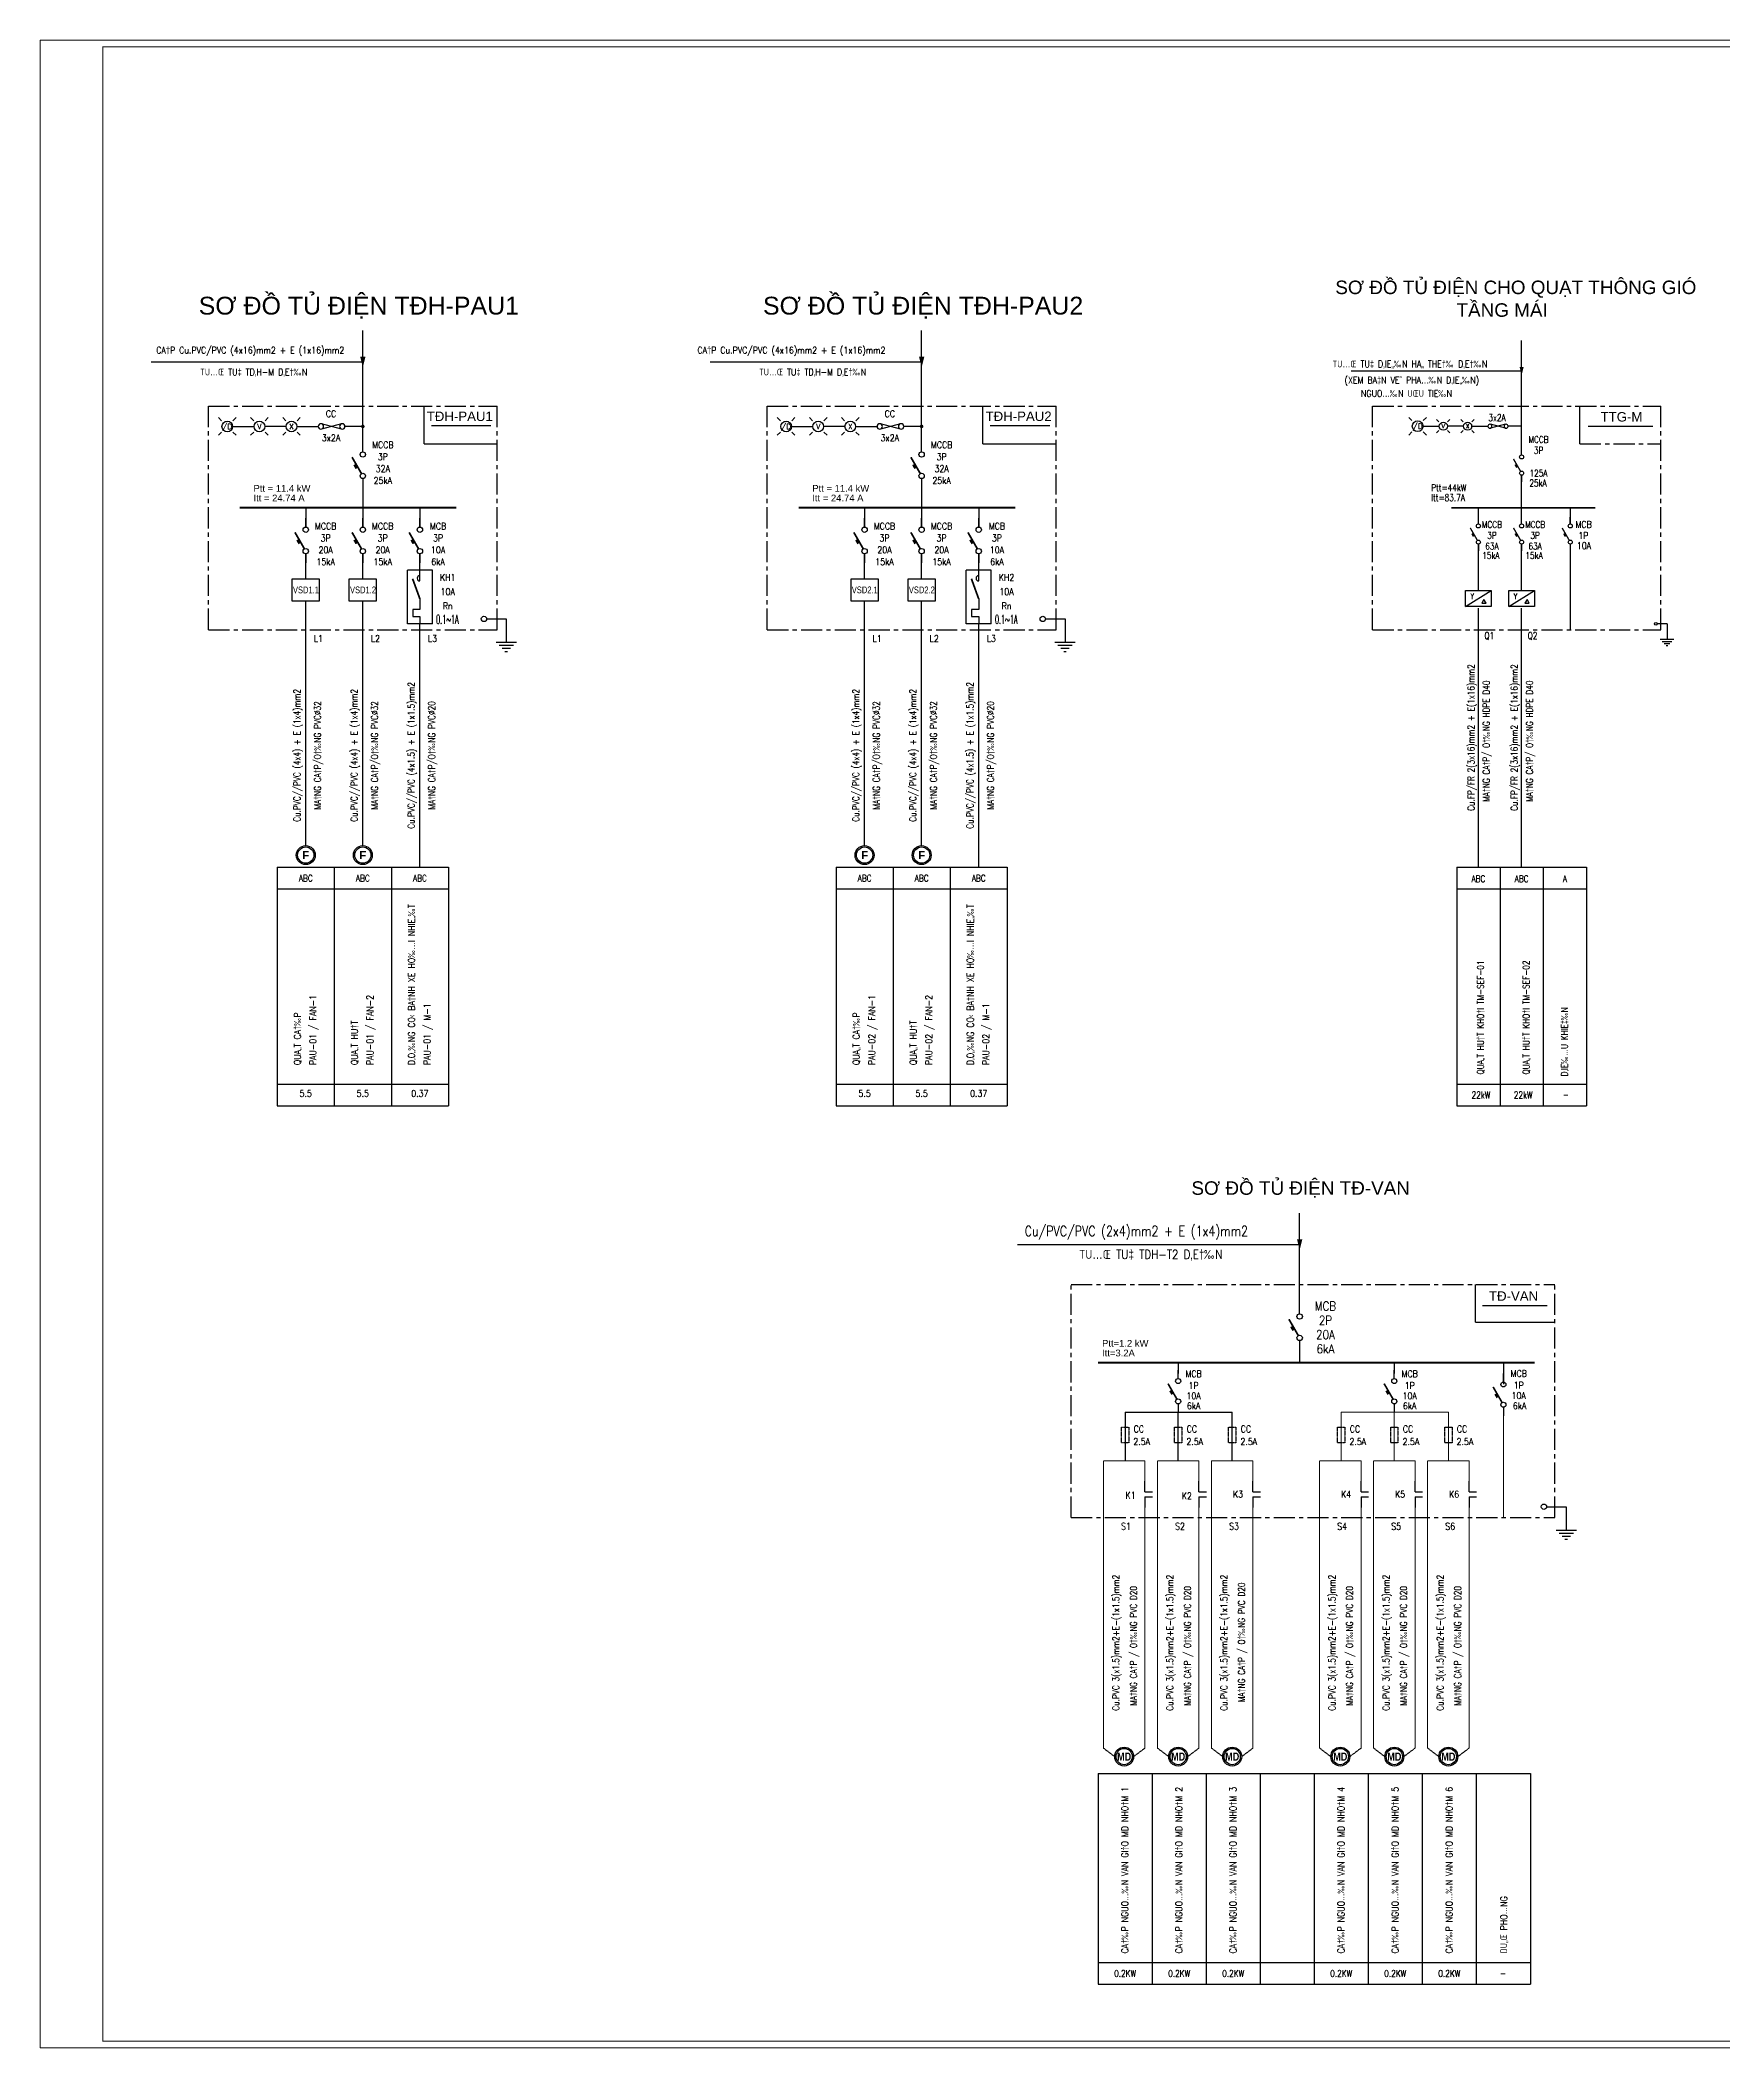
# Model space of a CAD drawing. Extents: x 285954 to 3540606, y -346164 to 156361.
# Drawn here: x 285954 to 335810, y 96914 to 156361 of the extents above; entities that cross this region are included whole.
import ezdxf
from ezdxf.enums import TextEntityAlignment as Align

# ---------------------------------------------------------------- set-up
doc = ezdxf.new("R2010")
doc.units = 0
for name, pattern in [('CENTER', [2, 1.25, -0.25, 0.25, -0.25]), ('DASHED', [19.05, 12.7, -6.35]), ('HIDDEN', [0.375, 0.25, -0.125])]:
    doc.linetypes.add(name, pattern=pattern)
doc.layers.get('DEFPOINTS').update_dxf_attribs({"lineweight": 5})
for name, color, linetype in [('0-----Dia-Equi', 2, 'Continuous'), ('0-----Dia-Line', 4, 'Continuous'), ('0-----Dia-Text', 3, 'Continuous'), ('0-----E-text', 3, 'Continuous'), ('0-----ED-Text', 3, 'Continuous'), ('0---DAY', 4, 'HIDDEN'), ('0---TBD', 2, 'Continuous'), ('0---TEXT', 3, 'Continuous'), ('0-CDC-ME2-Equip', 2, 'Continuous'), ('DAY-CS', 4, 'HIDDEN'), ('PHU KIEN', 7, 'Continuous'), ('TBD', 2, 'Continuous'), ('TEXT-CS', 3, 'Continuous')]:
    doc.layers.add(name, color=color, linetype=linetype)
for name, color, linetype, lineweight in [('0-----E-Line', 4, 'DASHED', 0), ('0---TBD---SD', 2, 'Continuous', 25), ('E-_ELECTXT1_T-', 3, 'Continuous', 18), ('KHUNG TEN SD3 - Ariyana 2007$0$0-CON', 253, 'Continuous', 0)]:
    doc.layers.add(name, color=color, linetype=linetype, lineweight=lineweight)
doc.styles.add('BIGTEXT', font='VHARIAL_1.TTF', dxfattribs={"width": 0.8, "height": 1000})
doc.styles.add('E-Diagram', font='arial.ttf')
doc.styles.add('E-text', font='arial.ttf', dxfattribs={"width": 0.8, "height": 1000})
doc.styles.add('E-TEXT bold', font='arialbd.ttf')
doc.styles.add('ME2-E-Text', font='arial.ttf')
doc.styles.add('ROMANS', font='romans.shx', dxfattribs={"width": 0.7, "bigfont": 'vns.shx'})
doc.styles.add('ROMANS1', font='ROMANS1.shx', dxfattribs={"width": 0.8})

# ---------------------------------------------------------------- blocks, each defined once
blk = doc.blocks.new('DI2')
at = {"layer": '0-CDC-ME2-Equip'}
for p, q in [((0, 1000), (0, 1250)), ((0, 250), (0, 0))]:
    blk.add_line(p, q, dxfattribs=at)
for points, const_width in [([(-37, 390), (-302, 850)], 50), ([(-177, 533), (-239, 641)], 60)]:
    blk.add_lwpolyline(points, dxfattribs=dict(at, const_width=const_width))
for centre in [(0, 925), (0, 325)]:
    blk.add_circle(centre, 75, dxfattribs=at)
blk = doc.blocks.new('DI28')
at = {"layer": '0-CDC-ME2-Equip'}
for p, q in [((0, 0), (0, -575)), ((-176.875, -650), (176.875, -650)), ((-103.75, -725), (103.75, -725)), ((-30.625, -800), (30.625, -800))]:
    blk.add_line(p, q, dxfattribs=at)
at = {"layer": '0-CDC-ME2-Equip', "color": 4}
blk.add_line((-250, -575), (250, -575), dxfattribs=at)
blk = doc.blocks.new('di18')
at = {"layer": 'TBD', "color": 7}
for p, q in [((-159, 159), (-247, 247)), ((159, 159), (247, 247)), ((-159, -159), (-247, -247)), ((159, -159), (247, -247))]:
    blk.add_line(p, q, dxfattribs=at)
at = {"layer": 'TBD'}
blk.add_circle((0, 0), 150, dxfattribs=at)
at = {"layer": 'TBD', "color": 7, "style": 'ROMANS'}
blk.add_text('V', height=150, dxfattribs=at).set_placement((0, 0), align=Align.MIDDLE)
blk = doc.blocks.new('di19')
at = {"layer": 'TBD', "color": 7}
for p, q in [((-159, 159), (-247, 247)), ((159, 159), (247, 247)), ((-159, -159), (-247, -247)), ((159, -159), (247, -247))]:
    blk.add_line(p, q, dxfattribs=at)
at = {"layer": 'TBD'}
blk.add_circle((0, 0), 150, dxfattribs=at)
at = {"layer": 'TBD', "color": 7, "style": 'ROMANS'}
blk.add_text('X', height=150, dxfattribs=at).set_placement((0, 0), align=Align.MIDDLE)
blk = doc.blocks.new('di21')
at = {"layer": '0-CDC-ME2-Equip'}
for p, q in [((-281, 73), (281, -73)), ((-281, -73), (281, 73))]:
    blk.add_line(p, q, dxfattribs=at)
for centre in [(-300, 0), (300, 0)]:
    blk.add_circle(centre, 75, dxfattribs=at)
blk = doc.blocks.new('s-d')
at = {"layer": '0---TBD'}
blk.add_line((684569, -192821), (685750, -192078), dxfattribs=at)
blk.add_line((684569, -192821), (685750, -192078), dxfattribs=at)
blk.add_lwpolyline([(684569, -192821), (684569, -192078), (685750, -192078), (685750, -192821)], close=True, dxfattribs=at)
blk.add_lwpolyline([(684569, -192821), (684569, -192078), (685750, -192078), (685750, -192821)], close=True, dxfattribs=at)
at = {"layer": 'TEXT-CS', "linetype": 'Continuous'}
blk.add_lwpolyline([(685310, -192659), (685511, -192659), (685411, -192485)], close=True, dxfattribs=at)
at = {"layer": '0-----E-text', "linetype": 'Continuous', "style": 'ROMANS', "width": 0.85}
blk.add_text('Y', height=250, dxfattribs=at).set_placement((684878, -192469), align=Align.CENTER)
blk = doc.blocks.new('di17')
at = {"color": 7}
for p, q in [((-159, 159), (-247, 247)), ((159, 159), (247, 247)), ((-159, -159), (-247, -247)), ((159, -159), (247, -247))]:
    blk.add_line(p, q, dxfattribs=at)
blk.add_circle((0, 0), 150)
at = {"color": 7, "style": 'ROMANS'}
blk.add_attdef('R', text='', height=150, dxfattribs=at).set_placement((0, 0), align=Align.MIDDLE_CENTER)
blk = doc.blocks.new('DI60')
for radius in [350, 300]:
    blk.add_circle((0, 0), radius)
at = {"color": 6, "style": 'E-TEXT bold'}
blk.add_attdef('F', text='', height=300, dxfattribs=at).set_placement((0, 0), align=Align.MIDDLE_CENTER)
blk = doc.blocks.new('TDM')
at = {"layer": '0---TBD---SD'}
for p, q in [((334849, 442398), (334849, 442782)), ((334849, 442398), (335027, 442398)), ((334849, 442221), (334849, 441837)), ((334849, 442221), (335027, 442221)), ((334938, 442398), (335115, 442398)), ((334938, 442221), (335115, 442221))]:
    blk.add_line(p, q, dxfattribs=at)
blk = doc.blocks.new('DOT')
at = {"const_width": 50}
blk.add_lwpolyline([(-25, 0, 1), (25, 0, 1)], format="xyb", close=True, dxfattribs=at)
blk = doc.blocks.new('DI61')
at = {"color": 7}
for p, q in [((-350, 0), (-350, 1500)), ((350, 1500), (-350, 1500)), ((350, 0), (350, 1500)), ((350, 0), (-350, 0))]:
    blk.add_line(p, q, dxfattribs=at)
for p, q in [((0, 1200), (0, 1500)), ((0, 700), (0, 400)), ((0, 400), (-200, 400)), ((-200, 400), (-200, 200)), ((-200, 200), (0, 200)), ((0, 200), (0, 0))]:
    blk.add_line(p, q)
at = {"const_width": 50}
blk.add_lwpolyline([(0, 700), (-205, 1264)], dxfattribs=at)
blk.add_arc((0, 1275), 75, 90, 270)
blk = doc.blocks.new('KHUNG TEN SD3 - Ariyana 2007')
at = {"layer": 'DEFPOINTS', "color": 1}
blk.add_lwpolyline([(527153.77, 1774368.57), (527559.52, 1774368.57), (527559.52, 1774655.49), (527153.77, 1774655.49)], close=True, dxfattribs=at)
at = {"layer": 'KHUNG TEN SD3 - Ariyana 2007$0$0-CON', "const_width": 0.12}
blk.add_lwpolyline([(527162.72, 1774654.54), (527558.56, 1774654.54), (527558.56, 1774369.53), (527162.72, 1774369.53)], close=True, dxfattribs=at)

msp = doc.modelspace()

# ---------------------------------------------------------------- linework, layer by layer
at = {"color": 1, "linetype": 'CENTER', "ltscale": 500}
for p, q in [((290937, 138904), (290936, 145528)), ((290936, 145528), (299489, 145528)), ((299490, 138904), (299489, 145528)), ((307484, 138904), (307483, 145528)), ((307483, 145528), (316036, 145528)), ((316037, 138904), (316036, 145528)), ((325409, 145528), (333946, 145528)), ((325409, 138904), (325409, 145528)), ((333946, 138904), (333946, 145528)), ((331546, 144408), (333946, 144408)), ((290937, 138904), (299490, 138904)), ((307484, 138904), (316037, 138904)), ((325409, 138904), (333946, 138904)), ((316480, 119517, 0), (330802, 119517, 0)), ((316480, 112617), (316480, 119517, 0)), ((330802, 112617), (330802, 119517, 0)), ((316480, 112617, 0), (330802, 112617, 0))]:
    msp.add_line(p, q, dxfattribs=at)
at = {"color": 1, "linetype": 'Continuous'}
for p, q in [((297322, 144408), (297322, 145528)), ((313870, 144408), (313870, 145528)), ((297537, 144947), (299303, 144947)), ((314085, 144947), (315850, 144947)), ((297322, 144408), (299489, 144408)), ((313870, 144408), (316036, 144408)), ((328451, 118397, 0), (328451, 119517, 0)), ((328664, 118897), (330575, 118897)), ((328451, 118397, 0), (330802, 118397, 0))]:
    msp.add_line(p, q, dxfattribs=at)
at = {"color": 1, "linetype": 'CENTER', "ltscale": 2}
msp.add_line((331546, 144408), (331546, 145528), dxfattribs=at)
at = {"linetype": 'Continuous'}
for p, q in [((331796, 144928), (333711, 144928)), ((294663, 131871), (294663, 131231)), ((296353, 131871), (296353, 131231)), ((311211, 131871), (311211, 131231)), ((312900, 131871), (312900, 131231)), ((329182, 131871), (329182, 124809)), ((330462, 131871), (330462, 124809)), ((331742, 131871), (331742, 124809)), ((331742, 131871), (331742, 124809)), ((292974, 131231), (298042, 131231)), ((294663, 131231), (294663, 124809)), ((296353, 131231), (296353, 124809)), ((309521, 131231), (314590, 131231)), ((311211, 131231), (311211, 124809)), ((312900, 131231), (312900, 124809)), ((327902, 131231), (331742, 131231)), ((292974, 125449), (298042, 125449)), ((309521, 125449), (314590, 125449)), ((327902, 125449), (331742, 125449)), ((317280, 105038, 0), (317280, 98798, 0)), ((318880, 105038, 0), (318880, 98798, 0)), ((318880, 105038, 0), (318880, 98798, 0)), ((318880, 105038, 0), (318880, 98798, 0)), ((320480, 105038, 0), (320480, 98798, 0)), ((320480, 105038, 0), (320480, 98798, 0)), ((320480, 105038, 0), (320480, 98798, 0)), ((322080, 105038, 0), (322080, 98798, 0)), ((322080, 105038, 0), (322080, 98798, 0)), ((323680, 105038, 0), (323680, 98798, 0)), ((325280, 105038, 0), (325280, 98798, 0)), ((325280, 105038, 0), (325280, 98798, 0)), ((325280, 105038, 0), (325280, 98798, 0)), ((326880, 105038, 0), (326880, 98798, 0)), ((326880, 105038, 0), (326880, 98798, 0)), ((328480, 105038, 0), (328480, 98798, 0)), ((330080, 105038, 0), (330080, 98798, 0)), ((317280, 99438), (330080, 99438))]:
    msp.add_line(p, q, dxfattribs=at)
at = {"color": 2, "linetype": 'Continuous'}
for p, q in [((292974, 131871), (292974, 124809)), ((292974, 131871), (298042, 131871)), ((298042, 131871), (298042, 124809)), ((298042, 131871), (298042, 124809)), ((298042, 131871), (298042, 124809)), ((298042, 131871), (298042, 124809)), ((309521, 131871), (309521, 124809)), ((309521, 131871), (314590, 131871)), ((314590, 131871), (314590, 124809)), ((314590, 131871), (314590, 124809)), ((314590, 131871), (314590, 124809)), ((314590, 131871), (314590, 124809)), ((327902, 131871), (331742, 131871)), ((327902, 131871), (327902, 124809)), ((331742, 131871), (331742, 124809)), ((292974, 124809), (298042, 124809)), ((294663, 124809), (298042, 124809)), ((309521, 124809), (314590, 124809)), ((311211, 124809), (314590, 124809)), ((327902, 124809), (331742, 124809)), ((317280, 105038, 0), (330080, 105038, 0)), ((317280, 105038, 0), (317280, 98798, 0)), ((317280, 98798, 0), (330080, 98798, 0))]:
    msp.add_line(p, q, dxfattribs=at)
at = {"layer": '0-----Dia-Equi', "color": 7}
for p, q in [((291654, 144923), (292287, 144923)), ((293238, 144923), (292604, 144923)), ((293554, 144923), (294188, 144923)), ((295508, 144923), (294980, 144923)), ((308201, 144923), (308835, 144923)), ((309785, 144923), (309151, 144923)), ((310102, 144923), (310735, 144923)), ((312055, 144923), (311527, 144923))]:
    msp.add_line(p, q, dxfattribs=at)
at = {"layer": '0-----Dia-Equi', "color": 7, "linetype": 'Continuous'}
for p, q in [((326902, 144930), (327382, 144930)), ((328102, 144930), (327622, 144930)), ((328342, 144930), (328822, 144930)), ((329822, 144930), (329422, 144930))]:
    msp.add_line(p, q, dxfattribs=at)
at = {"layer": '0-----Dia-Equi'}
for p, q in [((299175, 139224), (299755, 139224)), ((315723, 139224), (316303, 139224)), ((330562, 112937), (331142, 112937))]:
    msp.add_line(p, q, dxfattribs=at)
at = {"layer": '0-----Dia-Equi', "elevation": 0}
for points in [[(295508, 146671, 0, 158, 0), (295508, 146988, 158, 158, 0)], [(312056, 146671, 0, 158, 0), (312056, 146988, 158, 158, 0)], [(329822, 146444, 0, 120, 0), (329822, 146684, 120, 120, 0)], [(323249, 120540, 0, 158, 0), (323249, 120857, 158, 158, 0)]]:
    msp.add_lwpolyline(points, format="xyseb", dxfattribs=at)
at = {"layer": '0-----Dia-Equi'}
for centre in [(299095, 139224), (315643, 139224), (330482, 112937)]:
    msp.add_circle(centre, 80, dxfattribs=at)
at = {"layer": '0-----Dia-Line', "linetype": 'Continuous'}
for p, q in [((295508, 144303), (295509, 147760)), ((312055, 144303), (312056, 147760)), ((329822, 144080), (329822, 147469)), ((293818, 142518), (293818, 141944)), ((295508, 142518), (295508, 141944)), ((297198, 142518), (297198, 141944)), ((310366, 142518), (310366, 141944)), ((312055, 142518), (312055, 141944)), ((313745, 142518), (313745, 141944)), ((293818, 140404), (293818, 141152)), ((295508, 140404), (295508, 141152)), ((297198, 140404), (297198, 141152)), ((310366, 140404), (310366, 141152)), ((312055, 140404), (312055, 141152)), ((313745, 140404), (313745, 141152)), ((331262, 141238), (331262, 138904)), ((293818, 138904), (293818, 139764)), ((295508, 138904), (295508, 139764)), ((310366, 138904), (310366, 139764)), ((312055, 138904), (312055, 139764)), ((293818, 132511), (293818, 138904)), ((295508, 132511), (295508, 138904)), ((297198, 131871), (297198, 139080)), ((310366, 132511), (310366, 138904)), ((312055, 132511), (312055, 138904)), ((313745, 131871), (313745, 139080)), ((323249, 118648, 0), (323249, 121629, 0)), ((318080, 115732), (318080, 114292, 0)), ((318080, 115732), (318080, 114292, 0))]:
    msp.add_line(p, q, dxfattribs=at)
at = {"layer": '0-----Dia-Line'}
for p, q in [((295508, 143247), (295508, 142518)), ((312055, 143247), (312055, 142518)), ((331262, 142518), (331262, 142031)), ((323249, 117856, 0), (323249, 117202, 0)), ((319652, 117202, 0), (319652, 116882, 0)), ((326052, 117202, 0), (326052, 116882, 0)), ((329280, 117202, 0), (329280, 116562, 0))]:
    msp.add_line(p, q, dxfattribs=at)
at = {"layer": '0-----Dia-Line', "elevation": 0}
for points, const_width in [([(291864, 142518), (298282, 142518)], 66), ([(308412, 142518), (314829, 142518)], 66), ([(327739, 142518), (332009, 142518)], 50), ([(317280, 117202), (330208, 117202)], 50)]:
    msp.add_lwpolyline(points, dxfattribs=dict(at, const_width=const_width))
at = {"layer": '0-----Dia-Line', "linetype": 'Continuous', "elevation": 0}
for points in [[(318080, 115732), (321252, 115732)], [(319652, 114292), (319652, 115732)], [(321252, 114292), (321252, 115732)]]:
    msp.add_lwpolyline(points, dxfattribs=at)
at = {"layer": '0-----Dia-Text', "color": 7, "linetype": 'Continuous'}
for p, q in [((289245, 146838), (295509, 146838)), ((305792, 146838), (312056, 146838)), ((324778, 146570), (329822, 146570)), ((314894, 120706, 0), (323250, 120706, 0))]:
    msp.add_line(p, q, dxfattribs=at)
at = {"layer": '0-----E-Line'}
for p, q in [((319372, 105538, 0), (319038, 105789, 0)), ((319932, 105538, 0), (320267, 105789, 0)), ((320972, 105538, 0), (320638, 105789, 0)), ((321532, 105538, 0), (321867, 105789, 0)), ((325772, 105538, 0), (325438, 105789, 0)), ((326332, 105538, 0), (326667, 105789, 0)), ((327372, 105538, 0), (327038, 105789, 0)), ((327932, 105538, 0), (328267, 105789, 0))]:
    msp.add_line(p, q, dxfattribs=at)
at = {"layer": '0-----E-Line', "elevation": 0}
for points in [[(327652, 114292), (327652, 115732), (324480, 115732), (324480, 114292)], [(326052, 114292), (326052, 115732)], [(329280, 115632), (329280, 112617)], [(317438, 112617), (317438, 114292), (318667, 114292), (318667, 113376)], [(319038, 112617), (319038, 114292), (320267, 114292), (320267, 113695)], [(320638, 112910), (320638, 114292), (321867, 114292), (321867, 113695)], [(323838, 112617), (323838, 114292), (325067, 114292), (325067, 113376)], [(325438, 112617), (325438, 114292), (326667, 114292), (326667, 113695)], [(327038, 112617), (327038, 114292), (328267, 114292), (328267, 113695)], [(317772, 105538), (317438, 105789), (317438, 113729)], [(318667, 113730), (318667, 113551)], [(318667, 113729), (318667, 113376)], [(320267, 113730), (320267, 113551)], [(321867, 113730), (321867, 113551)], [(324172, 105538), (323838, 105789), (323838, 113729)], [(325067, 113730), (325067, 113551)], [(325067, 113729), (325067, 113376)], [(326667, 113730), (326667, 113551)], [(328267, 113730), (328267, 113551)], [(318667, 113229), (318667, 105789), (318332, 105538)], [(318667, 113229), (318667, 112958)], [(320267, 113229), (320267, 112958)], [(321867, 113229), (321867, 112958)], [(325067, 113229), (325067, 105789), (324732, 105538)], [(325067, 113229), (325067, 112958)], [(326667, 113229), (326667, 112958)], [(328267, 113229), (328267, 112958)], [(319038, 105789), (319038, 112910)], [(320267, 112910), (320267, 105789)], [(320638, 105789), (320638, 112910)], [(321867, 112910), (321867, 105789)], [(325438, 105789), (325438, 112910)], [(326667, 112910), (326667, 105789)], [(327038, 105789), (327038, 112910)], [(328267, 112910), (328267, 105789)]]:
    msp.add_lwpolyline(points, dxfattribs=at)
at = {"layer": '0---DAY', "linetype": 'Continuous'}
for p, q in [((329822, 142518), (329822, 143480)), ((328542, 142038), (328542, 142518)), ((329822, 142038), (329822, 142518)), ((328542, 140064), (328542, 141438)), ((329822, 140064), (329822, 141438)), ((328542, 131871), (328542, 139539)), ((329822, 131871), (329822, 139539))]:
    msp.add_line(p, q, dxfattribs=at)
at = {"layer": '0---TBD', "linetype": 'Continuous'}
msp.add_line((334128, 139080), (333834, 139080), dxfattribs=at)
msp.add_circle((333797, 139080), 37, dxfattribs=at)
at = {"layer": '0-CDC-ME2-Equip', "elevation": 0}
for points in [[(293408, 139764), (294228, 139764), (294228, 140404), (293408, 140404)], [(295098, 139764), (295918, 139764), (295918, 140404), (295098, 140404)], [(309956, 139764), (310776, 139764), (310776, 140404), (309956, 140404)], [(311645, 139764), (312465, 139764), (312465, 140404), (311645, 140404)]]:
    msp.add_lwpolyline(points, close=True, dxfattribs=at)
at = {"layer": 'DAY-CS', "color": 2, "ltscale": 5, "elevation": 0}
for points in [[(317972, 115290), (318187, 115290), (318187, 114826), (317972, 114826)], [(319545, 115290), (319760, 115290), (319760, 114826), (319545, 114826)], [(321145, 115290), (321360, 115290), (321360, 114826), (321145, 114826)], [(324372, 115290), (324587, 115290), (324587, 114826), (324372, 114826)], [(325945, 115290), (326160, 115290), (326160, 114826), (325945, 114826)], [(327545, 115290), (327760, 115290), (327760, 114826), (327545, 114826)]]:
    msp.add_lwpolyline(points, close=True, dxfattribs=at)

# ---------------------------------------------------------------- block references
at = {"linetype": 'ByBlock', "xscale": 0.6400000003050081, "yscale": 0.6400000003050081, "zscale": 0.6400000003050081}
for p in [(-109960, 262994), (-108680, 262994)]:
    msp.add_blockref('s-d', p, dxfattribs=at)
at = {"layer": '0-----Dia-Equi'}
for name, p, xscale, yscale, zscale, values in [('di17', (291495, 144923), 1.056000000215136, 1.056000000215136, 1.056000000215136, {'R': '/D'}), ('di17', (292446, 144923), 1.056000000215136, 1.056000000215136, 1.056000000215136, {'R': 'V'}), ('di17', (293396, 144923), 1.056000000215136, 1.056000000215136, 1.056000000215136, {'R': 'X'}), ('di17', (308043, 144923), 1.056000000215136, 1.056000000215136, 1.056000000215136, {'R': '/D'}), ('di17', (308993, 144923), 1.056000000215136, 1.056000000215136, 1.056000000215136, {'R': 'V'}), ('di17', (309943, 144923), 1.056000000215136, 1.056000000215136, 1.056000000215136, {'R': 'X'}), ('di17', (326743, 144930), 1.056000000506174, 1.056000000506174, 1.056000000506174, {'R': '/D'}), ('DI60', (293818, 132231), 0.7999999999883585, 0.7999999999883585, 0.7999999999883585, {'F': 'F'}), ('DI60', (295508, 132231), 0.7999999999883585, 0.7999999999883585, 0.7999999999883585, {'F': 'F'}), ('DI60', (310366, 132231), 0.7999999999883585, 0.7999999999883585, 0.7999999999883585, {'F': 'F'}), ('DI60', (312055, 132231), 0.7999999999883585, 0.7999999999883585, 0.7999999999883585, {'F': 'F'})]:
    msp.add_blockref(name, p, dxfattribs=dict(at, xscale=xscale, yscale=yscale, zscale=zscale)).add_auto_attribs(values)
at = {"layer": '0-----Dia-Equi', "linetype": 'Continuous'}
for name, p, xscale, yscale, zscale in [('di18', (327502, 144930), 0.8000000003958121, 0.8000000003958121, 0.8000000003958121), ('di19', (328222, 144930), 0.8000000003958121, 0.8000000003958121, 0.8000000003958121), ('di21', (329122, 144930), -0.8000000003958121, 0.8000000003958121, 0.8000000004), ('DI2', (293818, 140888), 1.056000000215136, 1.056000000215136, 1.056000000215136), ('DI2', (295508, 140888), 1.056000000215136, 1.056000000215136, 1.056000000215136), ('DI2', (297198, 140888), 1.056000000215136, 1.056000000215136, 1.056000000215136), ('DI2', (310366, 140888), 1.056000000215136, 1.056000000215136, 1.056000000215136), ('DI2', (312055, 140888), 1.056000000215136, 1.056000000215136, 1.056000000215136), ('DI2', (313745, 140888), 1.056000000215136, 1.056000000215136, 1.056000000215136)]:
    msp.add_blockref(name, p, dxfattribs=dict(at, xscale=xscale, yscale=yscale, zscale=zscale))
at = {"layer": '0-----Dia-Equi'}
for name, p, xscale, yscale, zscale in [('di21', (294584, 144923), -1.056000000215136, 1.056000000236963, 1.056000000000006), ('DOT', (295508, 144923), -1.056000000215136, 1.056000000236963, 1.056000000000006), ('di21', (311131, 144923), -1.056000000215136, 1.056000000236963, 1.056000000000006), ('DOT', (312055, 144923), -1.056000000215136, 1.056000000236963, 1.056000000000006), ('DI2', (295508, 143115), 1.056000000215136, 1.056000000215136, 1.056000000215136), ('DI2', (312055, 143115), 1.056000000215136, 1.056000000215136, 1.056000000215136), ('DI61', (297198, 139080), 1.056000000215136, 1.056000000215136, 1.056000000215136), ('DI61', (313745, 139080), 1.056000000215136, 1.056000000215136, 1.056000000215136), ('DI28', (299755, 139224), 1.200000000011642, 1.200000000011642, 1.200000000011642), ('DI28', (316303, 139224), 1.200000000011642, 1.200000000011642, 1.200000000011642), ('DI2', (323249, 117592, 0), 1.056000000506174, 1.056000000506174, 1.056000000506174), ('DI28', (331142, 112937), 1.200000000011642, 1.200000000011642, 1.200000000011642)]:
    msp.add_blockref(name, p, dxfattribs=dict(at, xscale=xscale, yscale=yscale, zscale=zscale))
for p in [(326052, 115731, 0), (329280, 115632, 0)]:
    msp.add_blockref('DI2', p, dxfattribs=at)
ref = msp.add_blockref('DI60', (318052, 105538, 0), dxfattribs=dict(at, xscale=0.8000000003958121, yscale=0.8000000003958121, zscale=0.8000000003958121))
ref.add_attrib('F', 'MD', dxfattribs={"layer": '0', "color": 6, "height": 240, "style": 'E-TEXT bold', "width": 0.8}).set_placement((318052, 105538, 0), align=Align.MIDDLE_CENTER)
ref = msp.add_blockref('DI60', (319652, 105538, 0), dxfattribs=dict(at, xscale=0.8000000003958121, yscale=0.8000000003958121, zscale=0.8000000003958121))
ref.add_attrib('F', 'MD', dxfattribs={"layer": '0', "color": 6, "height": 240, "style": 'E-TEXT bold', "width": 0.8}).set_placement((319652, 105538, 0), align=Align.MIDDLE_CENTER)
ref = msp.add_blockref('DI60', (321252, 105538, 0), dxfattribs=dict(at, xscale=0.8000000003958121, yscale=0.8000000003958121, zscale=0.8000000003958121))
ref.add_attrib('F', 'MD', dxfattribs={"layer": '0', "color": 6, "height": 240, "style": 'E-TEXT bold', "width": 0.8}).set_placement((321252, 105538, 0), align=Align.MIDDLE_CENTER)
ref = msp.add_blockref('DI60', (324452, 105538, 0), dxfattribs=dict(at, xscale=0.8000000003958121, yscale=0.8000000003958121, zscale=0.8000000003958121))
ref.add_attrib('F', 'MD', dxfattribs={"layer": '0', "color": 6, "height": 240, "style": 'E-TEXT bold', "width": 0.8}).set_placement((324452, 105538, 0), align=Align.MIDDLE_CENTER)
ref = msp.add_blockref('DI60', (326052, 105538, 0), dxfattribs=dict(at, xscale=0.8000000003958121, yscale=0.8000000003958121, zscale=0.8000000003958121))
ref.add_attrib('F', 'MD', dxfattribs={"layer": '0', "color": 6, "height": 240, "style": 'E-TEXT bold', "width": 0.8}).set_placement((326052, 105538, 0), align=Align.MIDDLE_CENTER)
ref = msp.add_blockref('DI60', (327652, 105538, 0), dxfattribs=dict(at, xscale=0.8000000003958121, yscale=0.8000000003958121, zscale=0.8000000003958121))
ref.add_attrib('F', 'MD', dxfattribs={"layer": '0', "color": 6, "height": 240, "style": 'E-TEXT bold', "width": 0.8}).set_placement((327652, 105538, 0), align=Align.MIDDLE_CENTER)
at = {"layer": '0-----Dia-Line', "linetype": 'Continuous'}
msp.add_blockref('DI2', (319652, 115731, 0), dxfattribs=at)
at = {"layer": '0---TBD', "linetype": 'Continuous', "xscale": 0.8000000003958121, "yscale": 0.8000000003958121, "zscale": 0.8000000003958121}
for name, p in [('DI2', (329822, 143280)), ('DI2', (328542, 141238)), ('DI2', (329822, 141238)), ('DI2', (331262, 141238)), ('DI28', (334128, 139080))]:
    msp.add_blockref(name, p, dxfattribs=at)
at = {"layer": 'DAY-CS', "ltscale": 5, "xscale": 207.1901027327403, "yscale": 207.1901027327403, "zscale": 207.1901027327403}
msp.add_blockref('KHUNG TEN SD3 - Ariyana 2007', (-108935090, -367534693, 0), dxfattribs=at)
at = {"layer": 'PHU KIEN', "color": 9, "xscale": 0.8311111114453524, "yscale": 0.8311111114453524, "zscale": 0.8311111114453524}
for p in [(40370, -254305, 0), (41970, -254305, 0), (43570, -254305, 0), (46770, -254305, 0), (48370, -254305, 0), (49970, -254305, 0)]:
    msp.add_blockref('TDM', p, dxfattribs=at)

# ---------------------------------------------------------------- texts
at = {"layer": '0-----Dia-Text', "color": 6, "style": 'E-text'}
for s, height, p in [('SƠ ĐỒ TỦ ĐIỆN TĐH-PAU1', 528, (295390, 148236)), ('SƠ ĐỒ TỦ ĐIỆN TĐH-PAU2', 528, (312099, 148236)), ('TĐH-PAU1', 280, (298380, 145084)), ('TĐH-PAU2', 280, (314927, 145084)), ('TĐ-VAN', 280, (329583, 119035))]:
    msp.add_text(s, height=height, dxfattribs=at).set_placement(p, align=Align.CENTER)
at = {"layer": '0-----Dia-Text', "style": 'ROMANS1', "width": 0.85}
for p in [(292175, 147081), (308200, 147081)]:
    msp.add_text('CA†P Cu.PVC/PVC (4x16)mm2 + E (1x16)mm2', height=200, dxfattribs=at).set_placement(p, align=Align.CENTER)
for s, height, p in [('TU…Œ TU‡ TD‚H-M D‚E†‰N', 200, (292279, 146521)), ('TU…Œ TU‡ TD‚H-M D‚E†‰N', 200, (308827, 146521)), ('CC', 200, (294567, 145299)), ('CC', 200, (311114, 145299)), ('3x2A', 200, (294567, 144586)), ('MCCB', 200, (296101, 144378)), ('3x2A', 200, (311114, 144586)), ('MCCB', 200, (312648, 144378)), ('3P', 200, (296101, 144026)), ('3P', 200, (312648, 144026)), ('25kA', 200, (296101, 143322)), ('25kA', 200, (312648, 143322)), ('TU…Œ TU‡ TDH-T2 D‚E†‰N', 264, (318840, 120390, 0)), ('MCB', 264, (324013, 118879, 0)), ('2P', 264, (324013, 118456, 0)), ('20A', 264, (324013, 118034, 0)), ('6kA', 264, (324013, 117611, 0))]:
    msp.add_text(s, height=height, dxfattribs=at).set_placement(p, align=Align.MIDDLE)
at = {"layer": '0-----Dia-Text', "color": 6, "style": 'ROMANS1', "width": 0.85}
for p in [(296101, 143674), (312648, 143674)]:
    msp.add_text('32A', height=200, dxfattribs=at).set_placement(p, align=Align.MIDDLE)
at = {"layer": '0-----Dia-Text', "style": 'ROMANS1', "width": 0.8}
for s, p in [('Ptt=44kW', (327143, 143009)), ('Itt=83.7A', (327143, 142715))]:
    msp.add_text(s, height=200, dxfattribs=at).set_placement(p)
at = {"layer": '0-----Dia-Text', "linetype": 'Continuous', "width": 0.85}
for s, style, p in [('MCB', 'ROMANS1', (331417, 141923)), ('10A', 'ROMANS1', (331457, 141293)), ('1P ', 'ROMANS1', (331500, 141592)), ('L1', 'ROMANS', (294056, 138544)), ('L2', 'ROMANS', (295746, 138544)), ('L3', 'ROMANS', (297435, 138544)), ('L1', 'ROMANS', (310603, 138544)), ('L2', 'ROMANS', (312293, 138544)), ('L3', 'ROMANS', (313983, 138544)), ('S1', 'ROMANS', (317960, 112257, 0)), ('S2', 'ROMANS', (319560, 112257, 0)), ('S3', 'ROMANS', (321160, 112257, 0)), ('S4', 'ROMANS', (324360, 112257, 0)), ('S5', 'ROMANS', (325960, 112257, 0)), ('S6', 'ROMANS', (327560, 112257, 0))]:
    msp.add_text(s, height=200, dxfattribs=dict(at, style=style)).set_placement(p)
at = {"layer": '0-----Dia-Text', "linetype": 'Continuous', "style": 'ROMANS1'}
for s, height, width, p in [('MCCB', 200, 0.85, (294408, 141872)), ('3P', 200, 0.85, (294408, 141520)), ('MCCB', 200, 0.85, (296097, 141872)), ('3P', 200, 0.85, (296097, 141520)), ('MCB', 200, 0.85, (297737, 141872)), ('3P', 200, 0.85, (297737, 141520)), ('MCCB', 200, 0.85, (310955, 141872)), ('3P', 200, 0.85, (310955, 141520)), ('MCCB', 200, 0.85, (312645, 141872)), ('3P', 200, 0.85, (312645, 141520)), ('MCB', 200, 0.85, (314284, 141872)), ('3P', 200, 0.85, (314284, 141520)), ('15kA', 200, 0.85, (294408, 140816)), ('20A', 200, 0.85, (294408, 141168)), ('15kA', 200, 0.85, (296097, 140816)), ('20A', 200, 0.85, (296097, 141168)), ('6kA', 200, 0.85, (297737, 140816)), ('10A', 200, 0.85, (297737, 141168)), ('15kA', 200, 0.85, (310955, 140816)), ('20A', 200, 0.85, (310955, 141168)), ('15kA', 200, 0.85, (312645, 140816)), ('20A', 200, 0.85, (312645, 141168)), ('6kA', 200, 0.85, (314284, 140816)), ('10A', 200, 0.85, (314284, 141168)), ('KH1', 200, 0.85, (298023, 140354)), ('KH2', 200, 0.85, (314570, 140354)), ('10A', 200, 0.85, (298023, 139931)), ('Rn', 200, 0.85, (298023, 139509)), ('10A', 200, 0.85, (314570, 139931)), ('Rn', 200, 0.85, (314570, 139509)), ('ABC', 200, 0.8, (293819, 131447)), ('ABC', 200, 0.8, (295509, 131447)), ('ABC', 200, 0.8, (297198, 131447)), ('ABC', 200, 0.8, (310367, 131447)), ('ABC', 200, 0.8, (312056, 131447)), ('ABC', 200, 0.8, (313746, 131447)), ('5.5', 200, 0.85, (293818, 125073)), ('5.5', 200, 0.85, (295508, 125073)), ('0.37', 200, 0.85, (297198, 125073)), ('5.5', 200, 0.85, (310366, 125073)), ('5.5', 200, 0.85, (312055, 125073)), ('0.37', 200, 0.85, (313745, 125073)), ('Cu/PVC/PVC (2x4)mm2 + E (1x4)mm2', 300, 0.8, (318414, 120949, 0)), ('MCB', 200, 0.85, (320108, 116773, 0)), ('1P', 200, 0.85, (320108, 116425, 0)), ('MCB', 200, 0.85, (326508, 116773, 0)), ('1P', 200, 0.85, (326508, 116425, 0)), ('MCB', 200, 0.85, (329736, 116781, 0)), ('1P', 200, 0.85, (329736, 116433, 0)), ('6kA', 200, 0.85, (320108, 115823, 0)), ('10A', 200, 0.85, (320108, 116119, 0)), ('6kA', 200, 0.85, (326508, 115823, 0)), ('10A', 200, 0.85, (326508, 116119, 0)), ('10A', 200, 0.85, (329736, 116127, 0)), ('6kA', 200, 0.85, (329760, 115823, 0)), ('CC', 200, 0.85, (318486, 115137, 0)), ('CC', 200, 0.85, (320058, 115137, 0)), ('CC', 200, 0.85, (321658, 115137, 0)), ('CC', 200, 0.85, (324886, 115137, 0)), ('CC', 200, 0.85, (326458, 115137, 0)), ('CC', 200, 0.85, (328058, 115137, 0)), ('2.5A', 200, 0.85, (318571, 114765, 0)), ('2.5A', 200, 0.85, (320143, 114765, 0)), ('2.5A', 200, 0.85, (321743, 114765, 0)), ('2.5A', 200, 0.85, (324971, 114765, 0)), ('2.5A', 200, 0.85, (326543, 114765, 0)), ('2.5A', 200, 0.85, (328143, 114765, 0)), ('K1', 200, 0.85, (318243, 113174, 0)), ('K2', 200, 0.85, (319908, 113156, 0)), ('K3', 200, 0.85, (321423, 113207, 0)), ('K4', 200, 0.85, (324623, 113207, 0)), ('K5', 200, 0.85, (326223, 113207, 0)), ('K6', 200, 0.85, (327823, 113207, 0)), ('0.2KW', 200, 0.8, (318080, 99018, 0)), ('0.2KW', 200, 0.8, (319680, 99018, 0)), ('0.2KW', 200, 0.8, (321280, 99018, 0)), ('0.2KW', 200, 0.8, (324480, 99018, 0)), ('0.2KW', 200, 0.8, (326080, 99018, 0)), ('0.2KW', 200, 0.8, (327680, 99018, 0)), ('-', 200, 0.8, (329272, 99018, 0))]:
    msp.add_text(s, height=height, dxfattribs=dict(at, width=width)).set_placement(p, align=Align.CENTER)
at = {"layer": '0-----Dia-Text', "color": 6, "linetype": 'Continuous', "style": 'ROMANS1', "width": 0.5}
for p in [(298013, 139080, 0), (314560, 139080, 0)]:
    msp.add_text('0.1~1A', height=264, dxfattribs=at).set_placement(p, align=Align.CENTER)
at = {"layer": '0-----Dia-Text', "linetype": 'Continuous', "width": 0.8}
for s, style, p in [('Cu.PVC//PVC (4x1.5) + E (1x1.5)mm2', 'ROMANS', (297039, 135183)), ('Cu.PVC//PVC (4x1.5) + E (1x1.5)mm2', 'ROMANS', (313587, 135183)), ('Cu.PVC//PVC (4x4) + E (1x4)mm2', 'ROMANS', (293660, 135183)), ('MA†NG CA†P/O†‰NG PVC%%C32', 'ROMANS1', (294267, 135183)), ('Cu.PVC//PVC (4x4) + E (1x4)mm2', 'ROMANS', (295350, 135183)), ('MA†NG CA†P/O†‰NG PVC%%C32', 'ROMANS1', (295957, 135183)), ('MA†NG CA†P/O†‰NG PVC%%C20', 'ROMANS1', (297646, 135183)), ('Cu.PVC//PVC (4x4) + E (1x4)mm2', 'ROMANS', (310207, 135183)), ('MA†NG CA†P/O†‰NG PVC%%C32', 'ROMANS1', (310815, 135183)), ('Cu.PVC//PVC (4x4) + E (1x4)mm2', 'ROMANS', (311897, 135183)), ('MA†NG CA†P/O†‰NG PVC%%C32', 'ROMANS1', (312504, 135183)), ('MA†NG CA†P/O†‰NG PVC%%C20', 'ROMANS1', (314194, 135183)), ('Cu.PVC 3(x1.5)mm2+E-(1x1.5)mm2', 'ROMANS1', (317907, 108909)), ('Cu.PVC 3(x1.5)mm2+E-(1x1.5)mm2', 'ROMANS1', (319507, 108909)), ('Cu.PVC 3(x1.5)mm2+E-(1x1.5)mm2', 'ROMANS1', (321107, 108909)), ('MA†NG CA†P / O†‰NG PVC D20', 'ROMANS1', (321627, 108921)), ('Cu.PVC 3(x1.5)mm2+E-(1x1.5)mm2', 'ROMANS1', (324307, 108909)), ('Cu.PVC 3(x1.5)mm2+E-(1x1.5)mm2', 'ROMANS1', (325907, 108909)), ('Cu.PVC 3(x1.5)mm2+E-(1x1.5)mm2', 'ROMANS1', (327507, 108909)), ('MA†NG CA†P / O†‰NG PVC D20', 'ROMANS1', (318427, 108817)), ('MA†NG CA†P / O†‰NG PVC D20', 'ROMANS1', (320027, 108817)), ('MA†NG CA†P / O†‰NG PVC D20', 'ROMANS1', (324827, 108817)), ('MA†NG CA†P / O†‰NG PVC D20', 'ROMANS1', (326427, 108817)), ('MA†NG CA†P / O†‰NG PVC D20', 'ROMANS1', (328027, 108817))]:
    msp.add_text(s, height=200, rotation=90, dxfattribs=dict(at, style=style)).set_placement(p, align=Align.CENTER)
at = {"layer": '0-----Dia-Text', "linetype": 'Continuous', "style": 'ROMANS1', "width": 0.85}
for s, p in [('D‚O„‰NG CO‹ BA†NH XE HO‰…I NHIE„‰T', (297050, 126012)), ('D‚O„‰NG CO‹ BA†NH XE HO‰…I NHIE„‰T', (313598, 126012)), ('PAU-01 / FAN-1', (294130, 126012)), ('PAU-01 / FAN-2', (295820, 126012)), ('PAU-02 / FAN-1', (310678, 126012)), ('PAU-02 / FAN-2', (312367, 126012)), ('QUA„T CA†‰P', (293671, 126012)), ('QUA„T HU†T', (295361, 126012)), ('PAU-01 / M-1', (297510, 126012)), ('QUA„T CA†‰P', (310219, 126012)), ('QUA„T HU†T', (311908, 126012)), ('PAU-02 / M-1', (314057, 126012)), ('CA†‰P NGUO…‰N VAN GI†O MD NHO†M 4', (324574, 99710, 0)), ('CA†‰P NGUO…‰N VAN GI†O MD NHO†M 1', (318174, 99710, 0)), ('CA†‰P NGUO…‰N VAN GI†O MD NHO†M 2', (319774, 99710, 0)), ('CA†‰P NGUO…‰N VAN GI†O MD NHO†M 3', (321374, 99710, 0)), ('CA†‰P NGUO…‰N VAN GI†O MD NHO†M 5', (326174, 99710, 0)), ('CA†‰P NGUO…‰N VAN GI†O MD NHO†M 6', (327774, 99710, 0)), ('DU„Œ PHO…NG', (329393, 99710, 0))]:
    msp.add_text(s, height=200, rotation=90, dxfattribs=at).set_placement(p)
at = {"layer": '0-----ED-Text', "color": 6, "linetype": 'Continuous', "style": 'E-Diagram'}
for s, height, p in [('SƠ ĐỒ TỦ ĐIỆN CHO QUẠT THÔNG GIÓ ', 400, (324304, 148842)), ('TẦNG MÁI', 400, (327894, 148170)), ('Ptt = 11.4 kW', 200, (292271, 142990)), ('Itt = 24.74 A', 200, (292271, 142705)), ('Ptt = 11.4 kW', 200, (308818, 142990)), ('Itt = 24.74 A', 200, (308818, 142705))]:
    msp.add_text(s, height=height, dxfattribs=at).set_placement(p)
msp.add_text('SƠ ĐỒ TỦ ĐIỆN TĐ-VAN', height=400, dxfattribs=at).set_placement((323279, 122172, 0), align=Align.CENTER)
for s, p in [('Ptt=1.2 kW', (318085, 117775)), ('Itt=3.2A', (317883, 117489))]:
    msp.add_text(s, height=200, dxfattribs=at).set_placement(p, align=Align.MIDDLE_CENTER)
at = {"layer": '0---TEXT', "linetype": 'Continuous', "style": 'ROMANS1'}
for s, width, p in [('TU…Œ TU‡ D‚IE„‰N HA„ THE†‰ D‚E†‰N', 0.85, (326514, 146672)), ('(XEM BA‡N VEˆ PHA…‰N D‚IE„‰N)', 0.85, (326571, 146195)), ('NGUO…‰N UŒU TIE‰N', 0.85, (326413, 145799)), ('MCCB', 0.8, (330322, 144436)), ('3P', 0.8, (330322, 144116)), ('125A', 0.8, (330322, 143441)), ('MCCB', 0.8, (328942, 141918)), ('MCCB', 0.8, (330222, 141918)), ('3P', 0.8, (328942, 141598)), ('3P', 0.8, (330222, 141598)), ('63A', 0.8, (328942, 141278)), ('63A', 0.8, (330222, 141278)), ('ABC', 0.8, (328542, 131431)), ('ABC', 0.8, (329822, 131431)), ('A', 0.8, (331102, 131431))]:
    msp.add_text(s, height=200, dxfattribs=dict(at, width=width)).set_placement(p, align=Align.CENTER)
at = {"layer": '0---TEXT', "color": 6, "style": 'BIGTEXT'}
msp.add_text('TTG-M', height=280, dxfattribs=at).set_placement((332779, 145068), align=Align.CENTER)
at = {"layer": '0---TEXT', "linetype": 'Continuous', "style": 'ROMANS1', "width": 0.8}
for s, p in [('25kA', (330050, 143150)), ('15kA', (328654, 141003)), ('15kA', (329934, 141003)), ('Q1', (328722, 138629)), ('Q2', (330002, 138629))]:
    msp.add_text(s, height=200, dxfattribs=at).set_placement(p)
for p in [(328617, 125129), (329868, 125129)]:
    msp.add_text('22kW', height=200, dxfattribs=at).set_placement(p, align=Align.MIDDLE_CENTER)
at = {"layer": '0-CDC-ME2-Equip', "color": 3, "linetype": 'Continuous', "style": 'ME2-E-Text', "width": 0.8}
for s, p in [('VSD1.1', (293824, 140084)), ('VSD1.2', (295514, 140084)), ('VSD2.1', (310372, 140084)), ('VSD2.2', (312061, 140084))]:
    msp.add_text(s, height=200, dxfattribs=at).set_placement(p, align=Align.MIDDLE_CENTER)
at = {"layer": 'E-_ELECTXT1_T-', "lineweight": 13, "style": 'ROMANS1', "width": 0.8}
msp.add_text('3x2A', height=200, dxfattribs=at).set_placement((328837, 145084))
at = {"layer": 'E-_ELECTXT1_T-', "style": 'ROMANS1', "width": 0.8}
for s, p in [('Cu.FP/FR 2(3x16)mm2 + E(1x16)mm2 ', (328424, 135767)), ('MA†NG CA†P/ O†‰NG HDPE D40', (328875, 135603)), ('Cu.FP/FR 2(3x16)mm2 + E(1x16)mm2 ', (329704, 135767)), ('MA†NG CA†P/ O†‰NG HDPE D40', (330155, 135603))]:
    msp.add_text(s, height=200, rotation=90, dxfattribs=at).set_placement(p, align=Align.CENTER)
for s, p in [('QUA„T HU†T KHO†I TM-SEF-01', (328604, 125737)), ('QUA„T HU†T KHO†I TM-SEF-02', (329954, 125737))]:
    msp.add_text(s, height=200, rotation=90, dxfattribs=at).set_placement(p, align=Align.MIDDLE_LEFT)
msp.add_text('D‚IE‰…U KHIE‡‰N', height=200, rotation=90, dxfattribs=at).set_placement((331188, 125677))
at = {"layer": 'TEXT-CS', "linetype": 'Continuous', "style": 'ROMANS1', "width": 0.8}
msp.add_text('-', height=200, dxfattribs=at).set_placement((331133, 125036), align=Align.CENTER)

doc.saveas('drawing.dxf')
